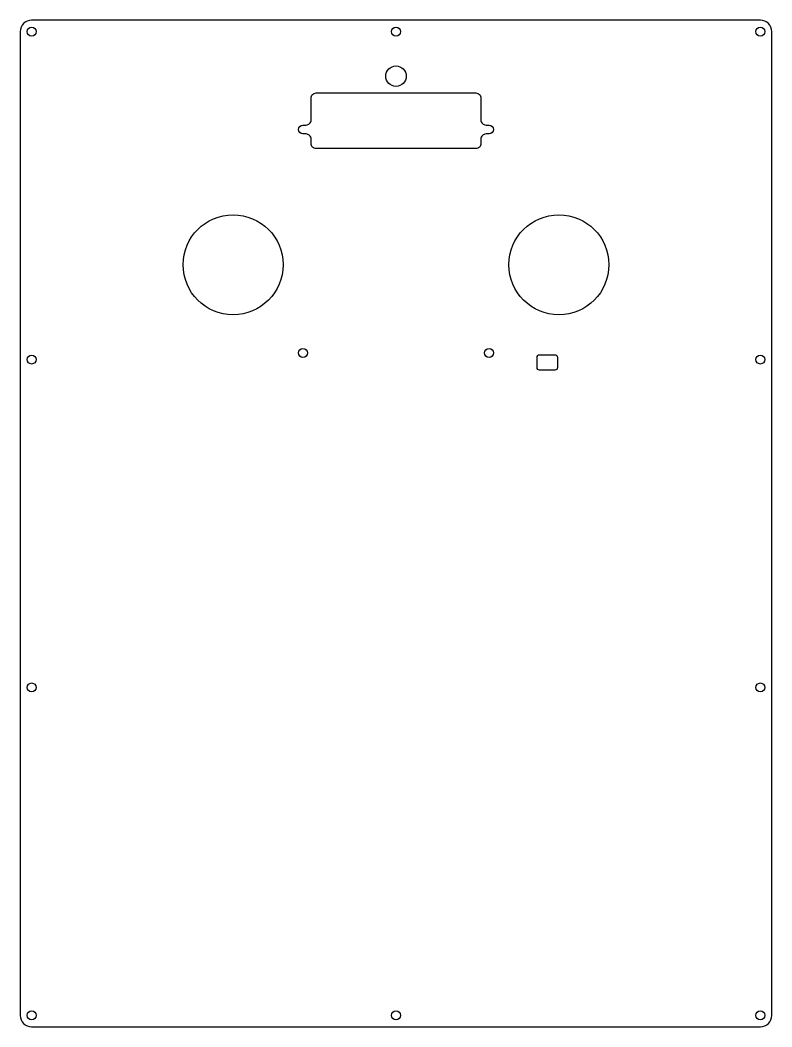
# Model space of a CAD drawing. Extents: x 0 to 294, y 0 to 394.
import ezdxf

# ---------------------------------------------------------------- set-up
doc = ezdxf.new("R2010")
doc.units = 0
doc.layers.get('0').update_dxf_attribs({"linetype": 'CONTINUOUS'})

msp = doc.modelspace()

# ---------------------------------------------------------------- linework, layer by layer
for points in [[(4.5, 0), (289.5, 0, 0.414214), (294, 4.5), (294, 389.5, 0.414214), (289.5, 394), (4.5, 394, 0.414214), (0, 389.5), (0, 4.5, 0.414214)], [(110.6, 349.45, -1), (110.6, 352.95), (111.8, 352.95, 0.414214), (113.8, 354.95), (113.8, 363.5, -0.414214), (115.8, 365.5), (178.2, 365.5, -0.414214), (180.2, 363.5), (180.2, 354.95, 0.414214), (182.2, 352.95), (183.4, 352.95, -1), (183.4, 349.45), (182.2, 349.45, 0.414214), (180.2, 347.45), (180.2, 345.7, -0.414214), (178.2, 343.7), (115.8, 343.7, -0.414214), (113.8, 345.7), (113.8, 347.45, 0.414214), (111.8, 349.45)], [(203.15, 263.04), (209.15, 263.04, -0.414214), (210.15, 262.04), (210.15, 258.04, -0.414214), (209.15, 257.04), (203.15, 257.04, -0.414214), (202.15, 258.04), (202.15, 262.04, -0.414214)]]:
    msp.add_lwpolyline(points, format="xyb", close=True)
for centre, radius in [((4.5, 389.5), 1.75), ((147, 389.5), 1.75), ((289.5, 389.5), 1.75), ((147, 372.08), 4), ((83.29, 298.26), 19.55), ((210.71, 298.26), 19.55), ((110.6, 263.77), 1.75), ((183.4, 263.77), 1.75), ((4.5, 261.17), 1.75), ((289.5, 261.17), 1.75), ((4.5, 132.83), 1.75), ((289.5, 132.83), 1.75), ((4.5, 4.5), 1.75), ((147, 4.5), 1.75), ((289.5, 4.5), 1.75)]:
    msp.add_circle(centre, radius)

doc.saveas('drawing.dxf')
